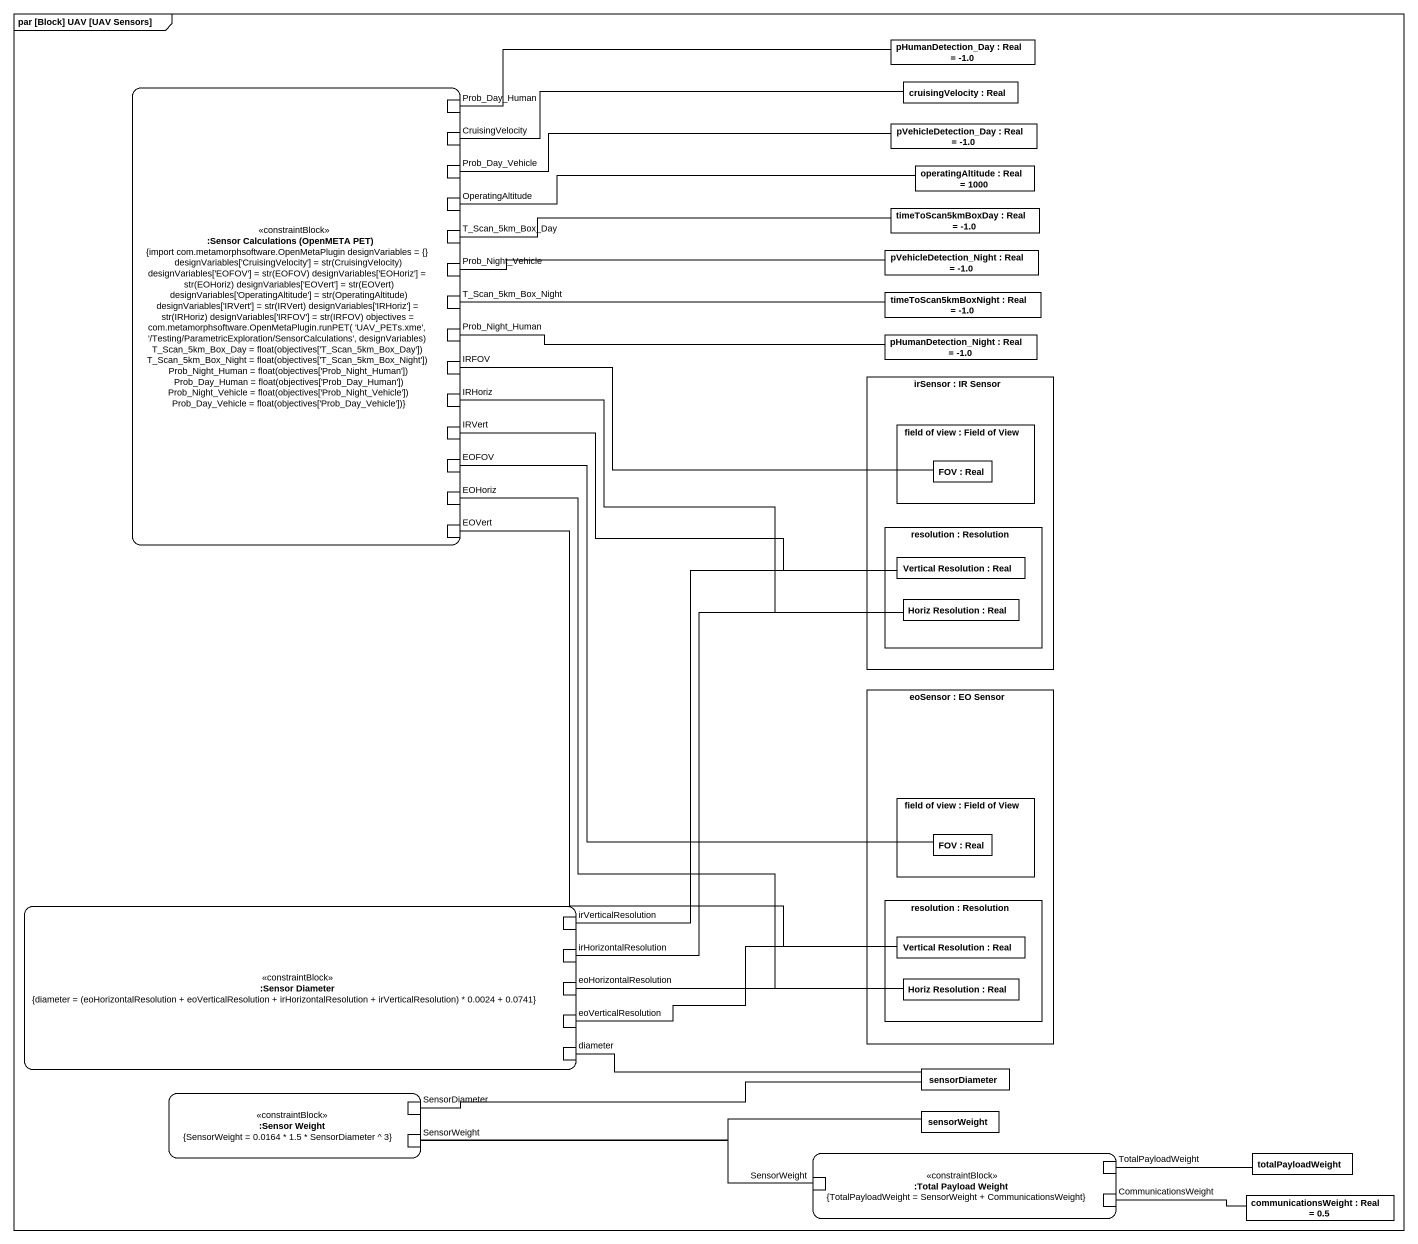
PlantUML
@startuml
mainframe par [Block] UAV [UAV Sensors]
rectangle "pHumanDetection_Day : Real = -1.0" as pHumanDetection_Day
rectangle ":Sensor Calculations (OpenMETA PET)\n{import com.metamorphsoftware.OpenMetaPlugin designVariables = {} designVariables['CruisingVelocity'] = str(CruisingVelocity) designVariables['EOFOV'] = str(EOFOV) designVariables['EOHoriz'] = str(EOHoriz) designVariables['EOVert'] = str(EOVert) designVariables['OperatingAltitude'] = str(OperatingAltitude) designVariables['IRVert'] = str(IRVert) designVariables['IRHoriz'] = str(IRHoriz) designVariables['IRFOV'] = str(IRFOV) objectives = com.metamorphsoftware.OpenMetaPlugin.runPET( 'UAV_PETs.xme', '/Testing/ParametricExploration/SensorCalculations', designVariables) T_Scan_5km_Box_Day = float(objectives['T_Scan_5km_Box_Day']) T_Scan_5km_Box_Night = float(objectives['T_Scan_5km_Box_Night']) Prob_Night_Human = float(objectives['Prob_Night_Human']) Prob_Day_Human = float(objectives['Prob_Day_Human']) Prob_Night_Vehicle = float(objectives['Prob_Night_Vehicle']) Prob_Day_Vehicle = float(objectives['Prob_Day_Vehicle'])}" as Sensor_Calculations <<constraintBlock>> {
  port Prob_Day_Human
  port Prob_Day_Vehicle
  port CruisingVelocity
  port OperatingAltitude
  port T_Scan_5km_Box_Day
  port Prob_Night_Vehicle
  port T_Scan_5km_Box_Night
  port Prob_Night_Human
  port IRHoriz
  port IRFOV
  port IRVert
  port EOFOV
  port EOHoriz
  port EOVert
}
rectangle "cruisingVelocity : Real" as cruisingVelocity
rectangle "pVehicleDetection_Day : Real = -1.0" as pVehicleDetection_Day
rectangle "operatingAltitude : Real = 1000" as operatingAltitude
rectangle "timeToScan5kmBoxDay : Real = -1.0" as timeToScan5kmBoxDay
rectangle "pVehicleDetection_Night : Real = -1.0" as pVehicleDetection_Night
rectangle "timeToScan5kmBoxNight : Real = -1.0" as timeToScan5kmBoxNight
rectangle "pHumanDetection_Night : Real = -1.0" as pHumanDetection_Night
rectangle "irSensor : IR Sensor" as irSensor {
  rectangle "field of view : Field of View" as field_of_view {
    rectangle "FOV : Real" as FOV
  }
  rectangle "resolution : Resolution" as resolution {
    rectangle "Vertical Resolution : Real" as Vertical_Resolution
    rectangle "Horiz Resolution : Real" as Horiz_Resolution
  }
}
rectangle "eoSensor : EO Sensor" as eoSensor {
  rectangle "field of view : Field of View" as field_of_view_2 {
    rectangle "FOV : Real" as FOV_2
  }
  rectangle "resolution : Resolution" as resolution_2 {
    rectangle "Vertical Resolution : Real" as Vertical_Resolution_2
    rectangle "Horiz Resolution : Real" as Horiz_Resolution_2
  }
}
rectangle ":Sensor Diameter\n{diameter = (eoHorizontalResolution + eoVerticalResolution + irHorizontalResolution + irVerticalResolution) * 0.0024 + 0.0741}" as Sensor_Diameter <<constraintBlock>> {
  port irVerticalResolution
  port irHorizontalResolution
  port eoVerticalResolution
  port eoHorizontalResolution
  port diameter
}
rectangle ":Sensor Weight\n{SensorWeight = 0.0164 * 1.5 * SensorDiameter ^ 3}" as Sensor_Weight <<constraintBlock>> {
  port SensorDiameter
  port SensorWeight
}
rectangle sensorDiameter
rectangle sensorWeight
rectangle ":Total Payload Weight\n{TotalPayloadWeight = SensorWeight + CommunicationsWeight}" as Total_Payload_Weight <<constraintBlock>> {
  port TotalPayloadWeight
  port "SensorWeight" as SensorWeight_2
  port CommunicationsWeight
}
rectangle totalPayloadWeight
rectangle "communicationsWeight : Real = 0.5" as communicationsWeight
Prob_Day_Human -right- pHumanDetection_Day
Prob_Day_Vehicle -right- pVehicleDetection_Day
CruisingVelocity -right- cruisingVelocity
OperatingAltitude -right- operatingAltitude
T_Scan_5km_Box_Day -right- timeToScan5kmBoxDay
Prob_Night_Vehicle -right- pVehicleDetection_Night
T_Scan_5km_Box_Night -right- timeToScan5kmBoxNight
Prob_Night_Human -right- pHumanDetection_Night
IRHoriz -right- Horiz_Resolution
IRFOV -right- FOV
IRVert -right- Vertical_Resolution
EOFOV -- FOV_2
EOHoriz -- Horiz_Resolution_2
EOVert -- Vertical_Resolution_2
irVerticalResolution -up- Vertical_Resolution
irHorizontalResolution -up- Horiz_Resolution
eoVerticalResolution -right- Vertical_Resolution_2
eoHorizontalResolution -right- Horiz_Resolution_2
diameter -right- sensorDiameter
SensorDiameter -right- sensorDiameter
SensorWeight -right- sensorWeight
TotalPayloadWeight -right- totalPayloadWeight
SensorWeight_2 -left- SensorWeight
CommunicationsWeight -right- communicationsWeight
@enduml
